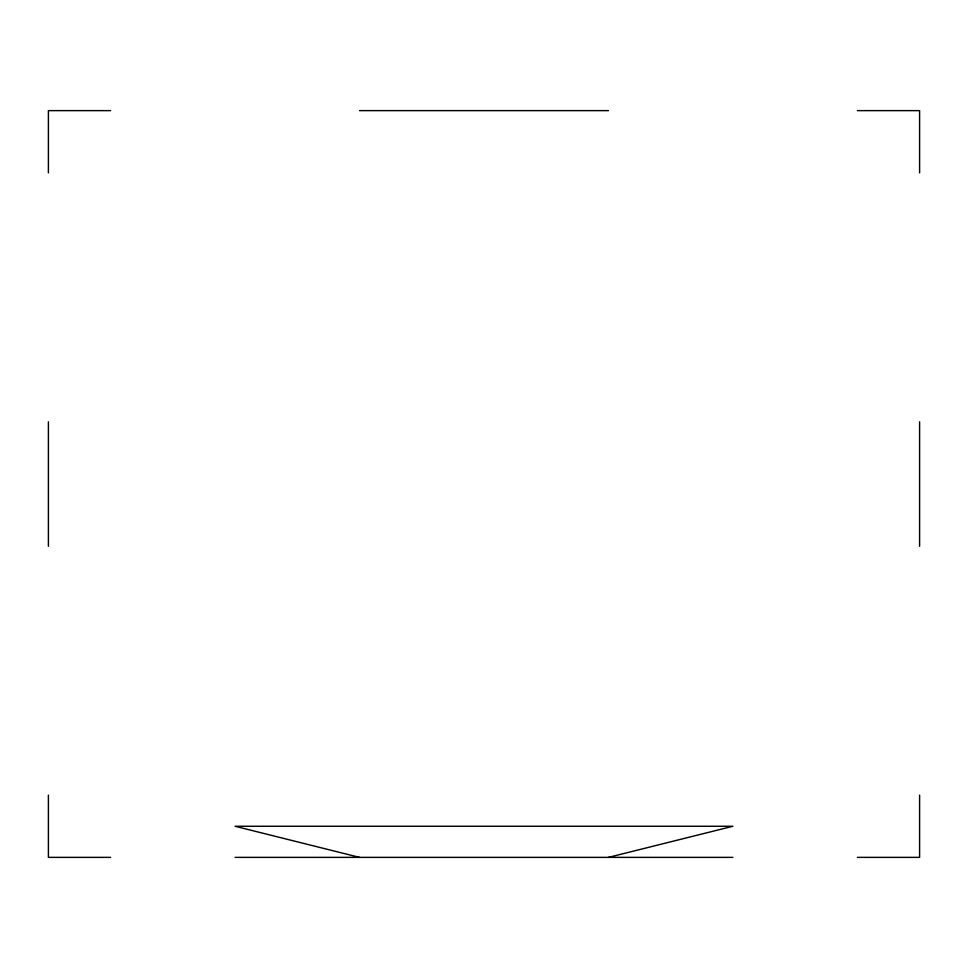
<?xml version="1.0" encoding="UTF-8"?>
<svg xmlns="http://www.w3.org/2000/svg" width="968" height="968" viewBox="0 0 968 968"><rect width="100%" height="100%" fill="white"/><g stroke="black" fill="none" stroke-linecap="round" stroke-linejoin="round"><path stroke-width="1.45" d="M608.461 857.37L732.897 826.261L235.067 826.261L359.503 857.37M110.63 110.63L48.4 110.63L48.4 172.861M359.539 110.63L608.461 110.63M857.37 110.63L919.6 110.63L919.6 172.861M110.63 857.37L48.4 857.37L48.4 795.139M235.067 857.37L732.897 857.37M857.37 857.37L919.6 857.37L919.6 795.139M919.6 421.806L919.6 546.255M48.4 421.806L48.4 546.255"/></g></svg>
